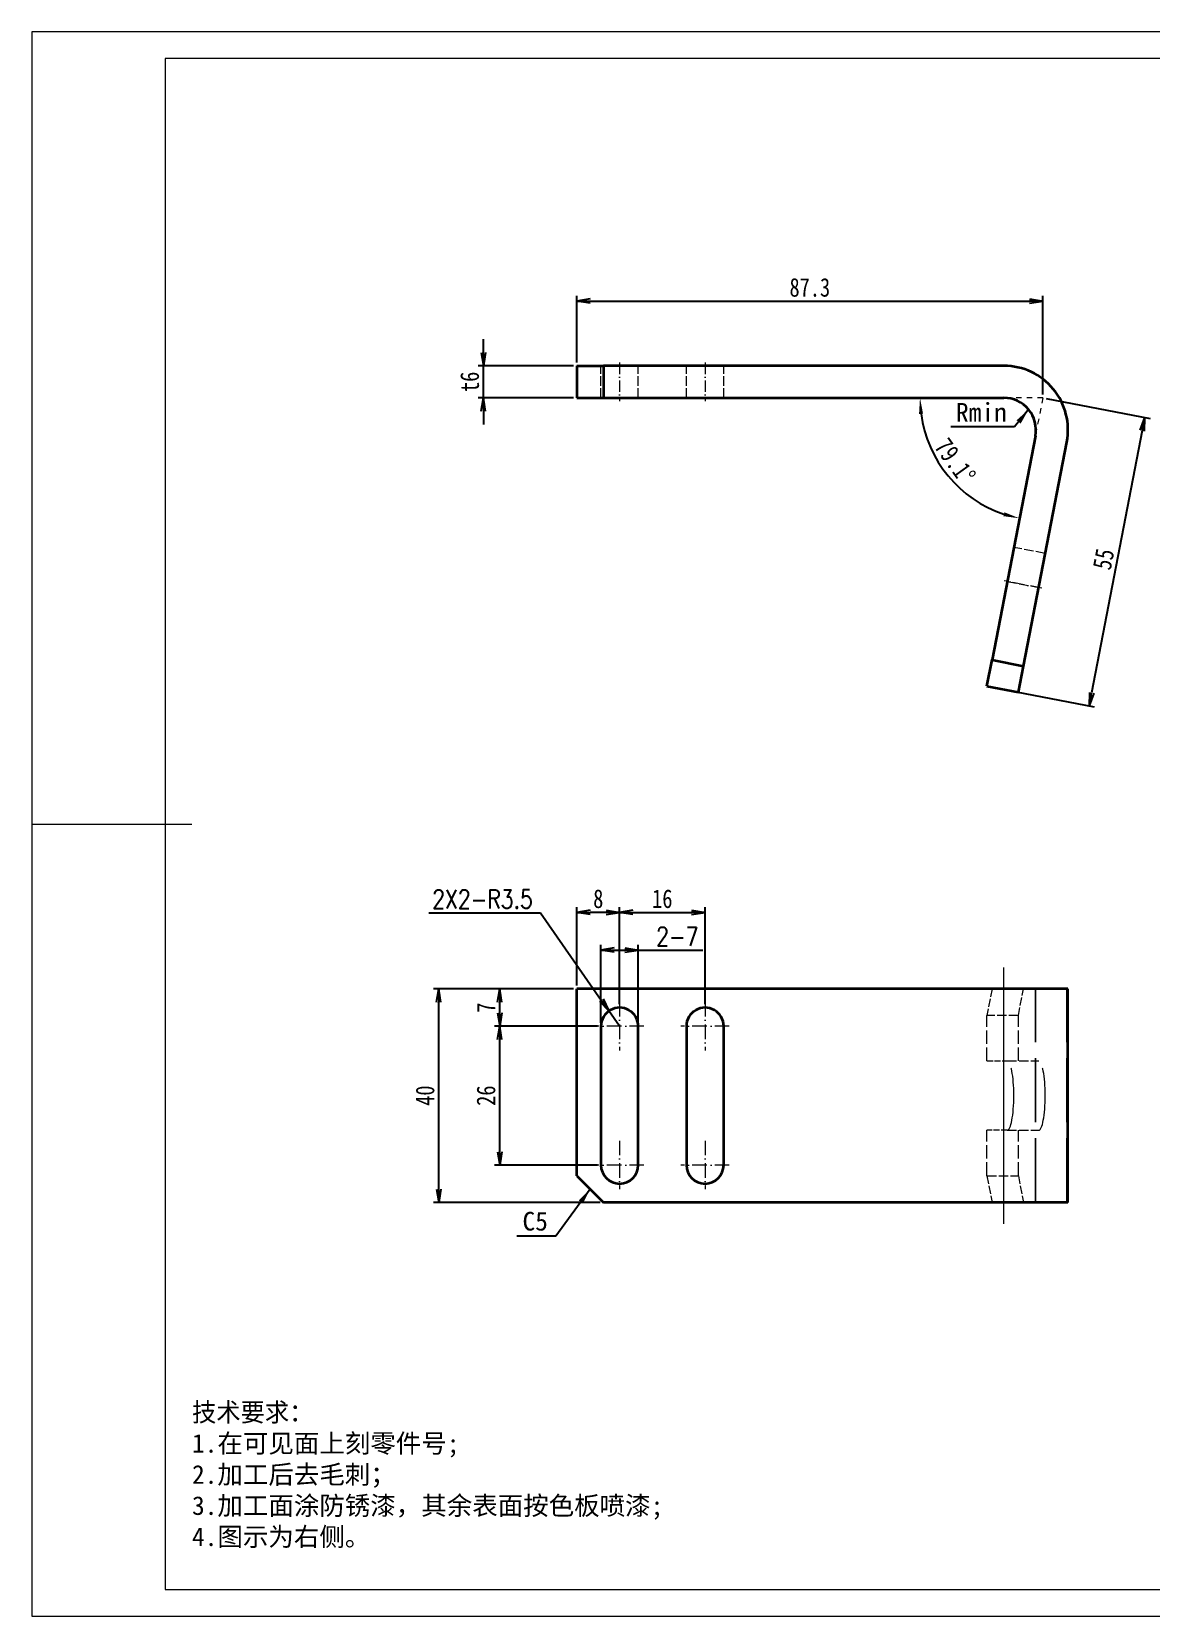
# Model space of a CAD drawing. Header units: millimetres. Extents: x -15766 to 80009, y -9701 to 15159.
# Drawn here: x 1702.3 to 1912, y 13253.7 to 13550.7 of the extents above; entities that cross this region are included whole.
import ezdxf

# ---------------------------------------------------------------- set-up
doc = ezdxf.new("R2010")
doc.units = ezdxf.units.MM
for name, pattern in [('CENTER-HOKUTO_1', [16, 13, -1, 1, -1]), ('DASHDOT', [18.5, 12, -3, 0.5, -3]), ('DASHED', [15, 12, -3]), ('HIDDEN-HOKUTO_1', [2, 1, -1]), ('虚线', [2, 1, -1])]:
    doc.linetypes.add(name, pattern=pattern)
doc.layers.get('DEFPOINTS').update_dxf_attribs({"lineweight": 18})
for name, color, linetype, lineweight in [('AM_7', 2, 'CENTER-HOKUTO_1', 18), ('AM_HID', 1, 'HIDDEN-HOKUTO_1', 18), ('AM_VIS', 7, 'Continuous', 18), ('CDRAFT0', 7, 'Continuous', 18), ('title_frame', 7, 'Continuous', 18), ('word_dim', 9, 'Continuous', 18), ('粗实线层_1', 7, 'Continuous', 15), ('虚线层', 6, '虚线', 18)]:
    doc.layers.add(name, color=color, linetype=linetype, lineweight=lineweight)
doc.styles.add('DIM', font='', dxfattribs={"width": 0.8})
doc.styles.get('DIM').set_extended_font_data('NSimSun')
doc.dimstyles.new('1-1', dxfattribs={"dimtxt": 3.5, "dimasz": 3, "dimexe": 1, "dimexo": 0, "dimgap": 1, "dimtad": 1, "dimdsep": 46, "dimtxsty": 'DIM', "dimblk": '_CAXARROW', "dimcen": 0, "dimdle": 6, "dimclrd": 256, "dimclre": 256, "dimclrt": 3, "dimazin": 2, "dimtfac": 0.707107, "dimtmove": 0, "dimatfit": 3, "dimfxl": 0, "dimfrac": 2, "dimtolj": 1, "dimarcsym": 0})
doc.dimstyles.new('1-1$0', dxfattribs={"dimtxt": 3.5, "dimasz": 2.5, "dimexe": 1, "dimexo": 0.625, "dimgap": 0.8, "dimtad": 1, "dimdsep": 46, "dimtxsty": 'DIM', "dimblk": 'OPEN', "dimcen": 0, "dimdle": 5, "dimclrd": 256, "dimclre": 256, "dimclrt": 3, "dimazin": 3, "dimtfac": 0.5, "dimtmove": 0, "dimatfit": 3, "dimldrblk": 'OPEN', "dimfxl": 0, "dimtolj": 1, "dimarcsym": 0})
doc.dimstyles.new('1-1$4', dxfattribs={"dimtxt": 3.5, "dimasz": 2.5, "dimexe": 1, "dimexo": 0.625, "dimgap": 0.8, "dimtad": 1, "dimtih": 1, "dimtoh": 1, "dimzin": 12, "dimdsep": 46, "dimtxsty": 'DIM', "dimblk": 'OPEN', "dimcen": 0, "dimdle": 5, "dimclrd": 256, "dimclre": 256, "dimclrt": 3, "dimazin": 3, "dimtfac": 0.5, "dimtmove": 0, "dimatfit": 3, "dimldrblk": 'OPEN', "dimfxl": 0, "dimtolj": 1, "dimarcsym": 0})

# ---------------------------------------------------------------- blocks, each defined once
blk = doc.blocks.new('_OPEN')
at = {"color": 0, "linetype": 'ByBlock', "lineweight": -2}
for p, q in [((-1, 0.166667), (0, 0)), ((-1, -0.166667), (0, 0)), ((0, 0), (-1, 0))]:
    blk.add_line(p, q, dxfattribs=at)
blk = doc.blocks.new('*D693')
at = {"layer": 'DEFPOINTS', "color": 0, "transparency": 16777216}
for p in [(1786.9, 13488.11), (1804.43, 13488.11), (1804.43, 13482.11)]:
    blk.add_point(p, dxfattribs=at)
at = {"layer": 'word_dim', "linetype": 'Continuous', "lineweight": -2, "transparency": 16777216}
for p, q in [((1786.9, 13490.61), (1786.9, 13493.11)), ((1803.81, 13488.11), (1785.9, 13488.11)), ((1786.9, 13482.11), (1786.9, 13488.11)), ((1803.81, 13482.11), (1785.9, 13482.11)), ((1786.9, 13479.61), (1786.9, 13477.11))]:
    blk.add_line(p, q, dxfattribs=at)
at = {"layer": 'word_dim', "lineweight": -2, "transparency": 16777216, "xscale": 2.5, "yscale": 2.5, "zscale": 2.5}
for p, rotation in [((1786.9, 13488.11), 270), ((1786.9, 13482.11), 90)]:
    blk.add_blockref('_OPEN', p, dxfattribs=dict(at, rotation=rotation))
at = {"layer": 'word_dim', "color": 3, "transparency": 16777216, "insert": (1784.35, 13485.11), "char_height": 3.5, "attachment_point": 5, "rotation": 90, "style": 'DIM'}
blk.add_mtext('\\A1;t6', dxfattribs=at)
blk = doc.blocks.new('*D694')
at = {"layer": 'DEFPOINTS', "color": 0, "transparency": 16777216}
for p in [(1891.71, 13482.11), (1881.26, 13428.06), (1900.38, 13424.37)]:
    blk.add_point(p, dxfattribs=at)
at = {"layer": 'word_dim', "linetype": 'Continuous', "lineweight": -2, "transparency": 16777216}
for p, q in [((1892.32, 13481.99), (1911.81, 13478.22)), ((1910.35, 13475.96), (1900.85, 13426.82)), ((1881.87, 13427.95), (1901.36, 13424.18))]:
    blk.add_line(p, q, dxfattribs=at)
at = {"layer": 'word_dim', "lineweight": -2, "transparency": 16777216, "xscale": 2.5, "yscale": 2.5, "zscale": 2.5}
for p, rotation in [((1910.83, 13478.41), 79.05956784440801), ((1900.38, 13424.37), 259.059567844408)]:
    blk.add_blockref('_OPEN', p, dxfattribs=dict(at, rotation=rotation))
at = {"layer": 'word_dim', "color": 3, "transparency": 16777216, "insert": (1903.1, 13451.87), "char_height": 3.5, "attachment_point": 5, "rotation": 79.0596, "style": 'DIM'}
blk.add_mtext('\\A1;55', dxfattribs=at)
blk = doc.blocks.new('*D695')
at = {"layer": 'DEFPOINTS', "color": 0, "transparency": 16777216}
for p in [(1891.71, 13500.24), (1804.43, 13488.11), (1891.71, 13482.11)]:
    blk.add_point(p, dxfattribs=at)
at = {"layer": 'word_dim', "linetype": 'Continuous', "lineweight": -2, "transparency": 16777216}
for p, q in [((1804.43, 13488.73), (1804.43, 13501.24)), ((1806.93, 13500.24), (1889.21, 13500.24)), ((1891.71, 13482.73), (1891.71, 13501.24))]:
    blk.add_line(p, q, dxfattribs=at)
at = {"layer": 'word_dim', "lineweight": -2, "transparency": 16777216, "xscale": 2.5, "yscale": 2.5, "zscale": 2.5, "rotation": 180}
blk.add_blockref('_OPEN', (1804.43, 13500.24), dxfattribs=at)
at = {"layer": 'word_dim', "lineweight": -2, "transparency": 16777216, "xscale": 2.5, "yscale": 2.5, "zscale": 2.5}
blk.add_blockref('_OPEN', (1891.71, 13500.24), dxfattribs=at)
at = {"layer": 'word_dim', "color": 3, "transparency": 16777216, "insert": (1848.07, 13502.79), "char_height": 3.5, "attachment_point": 5, "style": 'DIM'}
blk.add_mtext('\\A1;87.3', dxfattribs=at)
blk = doc.blocks.new('_CAXARROW')
blk.add_hatch(color=0).paths.add_polyline_path([(0, 0), (-1, 0.125), (-1, -0.125)], flags=0)
blk = doc.blocks.new('*D696')
at = {"layer": 'DEFPOINTS', "color": 0, "transparency": 16777216}
for p in [(1809.43, 13482.11), (1891.71, 13482.11), (1891.71, 13482.11), (1877.77, 13463.81), (1882.21, 13432.97)]:
    blk.add_point(p, dxfattribs=at)
at = {"layer": 'word_dim', "linetype": 'Continuous', "lineweight": -2, "transparency": 16777216}
blk.add_arc((1891.71, 13482.11), 22.99, 187.481, 251.5783, dxfattribs=at)
at = {"layer": 'word_dim', "lineweight": -2, "transparency": 16777216, "xscale": 3, "yscale": 3, "zscale": 3}
for p, rotation in [((1868.71, 13482.11), 93.74052333092969), ((1887.34, 13459.53), 345.3187957429649)]:
    blk.add_blockref('_CAXARROW', p, dxfattribs=dict(at, rotation=rotation))
at = {"layer": 'word_dim', "color": 3, "transparency": 16777216, "insert": (1875.28, 13470.27), "char_height": 3.5, "attachment_point": 5, "rotation": 305.7692, "style": 'DIM'}
blk.add_mtext('\\A1;79.1°', dxfattribs=at)
blk = doc.blocks.new('*D697')
at = {"layer": 'DEFPOINTS', "color": 0, "transparency": 16777216}
for p in [(1778.54, 13371.32), (1804.43, 13371.32), (1809.43, 13331.32)]:
    blk.add_point(p, dxfattribs=at)
at = {"layer": 'word_dim', "linetype": 'Continuous', "lineweight": -2, "transparency": 16777216}
for p, q in [((1803.81, 13371.32), (1777.54, 13371.32)), ((1778.54, 13333.82), (1778.54, 13368.82)), ((1808.81, 13331.32), (1777.54, 13331.32))]:
    blk.add_line(p, q, dxfattribs=at)
at = {"layer": 'word_dim', "lineweight": -2, "transparency": 16777216, "xscale": 2.5, "yscale": 2.5, "zscale": 2.5}
for p, rotation in [((1778.54, 13371.32), 90), ((1778.54, 13331.32), 270)]:
    blk.add_blockref('_OPEN', p, dxfattribs=dict(at, rotation=rotation))
at = {"layer": 'word_dim', "color": 3, "transparency": 16777216, "insert": (1775.99, 13351.32), "char_height": 3.5, "attachment_point": 5, "rotation": 90, "style": 'DIM'}
blk.add_mtext('\\A1;40', dxfattribs=at)
blk = doc.blocks.new('*D698')
at = {"layer": 'DEFPOINTS', "color": 0, "transparency": 16777216}
for p in [(1789.96, 13371.32), (1804.43, 13371.32), (1808.93, 13364.32)]:
    blk.add_point(p, dxfattribs=at)
at = {"layer": 'word_dim', "linetype": 'Continuous', "lineweight": -2, "transparency": 16777216}
for p, q in [((1803.81, 13371.32), (1788.96, 13371.32)), ((1789.96, 13366.82), (1789.96, 13368.82)), ((1808.31, 13364.32), (1788.96, 13364.32))]:
    blk.add_line(p, q, dxfattribs=at)
at = {"layer": 'word_dim', "lineweight": -2, "transparency": 16777216, "xscale": 2.5, "yscale": 2.5, "zscale": 2.5}
for p, rotation in [((1789.96, 13371.32), 90), ((1789.96, 13364.32), 270)]:
    blk.add_blockref('_OPEN', p, dxfattribs=dict(at, rotation=rotation))
at = {"layer": 'word_dim', "color": 3, "transparency": 16777216, "insert": (1787.41, 13367.82), "char_height": 3.5, "attachment_point": 5, "rotation": 90, "style": 'DIM'}
blk.add_mtext('\\A1;7', dxfattribs=at)
blk = doc.blocks.new('*D699')
at = {"layer": 'DEFPOINTS', "color": 0, "transparency": 16777216}
for p in [(1789.96, 13364.32), (1808.93, 13364.32), (1808.93, 13338.32)]:
    blk.add_point(p, dxfattribs=at)
at = {"layer": 'word_dim', "linetype": 'Continuous', "lineweight": -2, "transparency": 16777216}
for p, q in [((1808.31, 13364.32), (1788.96, 13364.32)), ((1789.96, 13340.82), (1789.96, 13361.82)), ((1808.31, 13338.32), (1788.96, 13338.32))]:
    blk.add_line(p, q, dxfattribs=at)
at = {"layer": 'word_dim', "lineweight": -2, "transparency": 16777216, "xscale": 2.5, "yscale": 2.5, "zscale": 2.5}
for p, rotation in [((1789.96, 13364.32), 90), ((1789.96, 13338.32), 270)]:
    blk.add_blockref('_OPEN', p, dxfattribs=dict(at, rotation=rotation))
at = {"layer": 'word_dim', "color": 3, "transparency": 16777216, "insert": (1787.41, 13351.32), "char_height": 3.5, "attachment_point": 5, "rotation": 90, "style": 'DIM'}
blk.add_mtext('\\A1;26', dxfattribs=at)
blk = doc.blocks.new('*D700')
at = {"layer": 'DEFPOINTS', "color": 0, "transparency": 16777216}
for p in [(1804.43, 13385.66), (1804.43, 13371.32), (1812.43, 13367.82)]:
    blk.add_point(p, dxfattribs=at)
at = {"layer": 'word_dim', "linetype": 'Continuous', "lineweight": -2, "transparency": 16777216}
for p, q in [((1804.43, 13371.95), (1804.43, 13386.66)), ((1812.43, 13368.45), (1812.43, 13386.66)), ((1809.93, 13385.66), (1806.93, 13385.66))]:
    blk.add_line(p, q, dxfattribs=at)
at = {"layer": 'word_dim', "lineweight": -2, "transparency": 16777216, "xscale": 2.5, "yscale": 2.5, "zscale": 2.5, "rotation": 180}
blk.add_blockref('_OPEN', (1804.43, 13385.66), dxfattribs=at)
at = {"layer": 'word_dim', "lineweight": -2, "transparency": 16777216, "xscale": 2.5, "yscale": 2.5, "zscale": 2.5}
blk.add_blockref('_OPEN', (1812.43, 13385.66), dxfattribs=at)
at = {"layer": 'word_dim', "color": 3, "transparency": 16777216, "insert": (1808.43, 13388.21), "char_height": 3.5, "attachment_point": 5, "style": 'DIM'}
blk.add_mtext('\\A1;8', dxfattribs=at)
blk = doc.blocks.new('*D701')
at = {"layer": 'DEFPOINTS', "color": 0, "transparency": 16777216}
for p in [(1828.43, 13385.66), (1812.43, 13367.82), (1828.43, 13367.82)]:
    blk.add_point(p, dxfattribs=at)
at = {"layer": 'word_dim', "linetype": 'Continuous', "lineweight": -2, "transparency": 16777216}
for p, q in [((1812.43, 13368.45), (1812.43, 13386.66)), ((1828.43, 13368.45), (1828.43, 13386.66)), ((1814.93, 13385.66), (1825.93, 13385.66))]:
    blk.add_line(p, q, dxfattribs=at)
at = {"layer": 'word_dim', "lineweight": -2, "transparency": 16777216, "xscale": 2.5, "yscale": 2.5, "zscale": 2.5, "rotation": 180}
blk.add_blockref('_OPEN', (1812.43, 13385.66), dxfattribs=at)
at = {"layer": 'word_dim', "lineweight": -2, "transparency": 16777216, "xscale": 2.5, "yscale": 2.5, "zscale": 2.5}
blk.add_blockref('_OPEN', (1828.43, 13385.66), dxfattribs=at)
at = {"layer": 'word_dim', "color": 3, "transparency": 16777216, "insert": (1820.43, 13388.21), "char_height": 3.5, "attachment_point": 5, "style": 'DIM'}
blk.add_mtext('\\A1;16', dxfattribs=at)
blk = doc.blocks.new('*D702')
at = {"layer": 'DEFPOINTS', "color": 0, "transparency": 16777216}
for p in [(1810.43, 13367.19), (1812.43, 13364.32)]:
    blk.add_point(p, dxfattribs=at)
at = {"layer": 'word_dim', "linetype": 'Continuous', "lineweight": -2, "transparency": 16777216}
for p, q in [((1776.67, 13385.61), (1797.6, 13385.61)), ((1797.6, 13385.61), (1809, 13369.24)), ((1812.43, 13364.32), (1810.43, 13367.19))]:
    blk.add_line(p, q, dxfattribs=at)
at = {"layer": 'word_dim', "lineweight": -2, "transparency": 16777216, "xscale": 2.5, "yscale": 2.5, "zscale": 2.5, "rotation": 304.8666947389745}
blk.add_blockref('_OPEN', (1810.43, 13367.19), dxfattribs=at)
at = {"layer": 'word_dim', "color": 3, "transparency": 16777216, "insert": (1786.74, 13388.16), "char_height": 3.5, "attachment_point": 5, "style": 'DIM'}
blk.add_mtext('\\A1;{\\Fromans,bigfont|c134;2X2-R3.5}', dxfattribs=at)
blk = doc.blocks.new('*X609')
at = {"layer": 'CDRAFT0'}
for p, q in [((420, 297), (0, 297)), ((0, 297), (0, 0)), ((0, 0), (420, 0))]:
    blk.add_line(p, q, dxfattribs=at)
at = {"layer": '粗实线层_1'}
for p, q in [((415, 292), (25, 292)), ((25, 292), (25, 5)), ((0, 148.5), (30, 148.5)), ((25, 5), (415, 5))]:
    blk.add_line(p, q, dxfattribs=at)
blk = doc.blocks.new('*D843')
at = {"layer": 'DEFPOINTS', "color": 0, "transparency": 16777216}
for p in [(1815.93, 13378.6), (1808.93, 13364.32), (1815.93, 13364.32)]:
    blk.add_point(p, dxfattribs=at)
at = {"layer": 'word_dim', "linetype": 'Continuous', "lineweight": -2, "transparency": 16777216}
for p, q in [((1808.93, 13364.95), (1808.93, 13379.6)), ((1811.43, 13378.6), (1813.43, 13378.6)), ((1815.93, 13364.95), (1815.93, 13379.6)), ((1815.93, 13378.6), (1828.03, 13378.6))]:
    blk.add_line(p, q, dxfattribs=at)
at = {"layer": 'word_dim', "lineweight": -2, "transparency": 16777216, "xscale": 2.5, "yscale": 2.5, "zscale": 2.5, "rotation": 180}
blk.add_blockref('_OPEN', (1808.93, 13378.6), dxfattribs=at)
at = {"layer": 'word_dim', "lineweight": -2, "transparency": 16777216, "xscale": 2.5, "yscale": 2.5, "zscale": 2.5}
blk.add_blockref('_OPEN', (1815.93, 13378.6), dxfattribs=at)
at = {"layer": 'word_dim', "color": 3, "transparency": 16777216, "insert": (1823.23, 13381.15), "char_height": 3.5, "attachment_point": 5, "style": 'DIM'}
blk.add_mtext('\\A1;{\\Fromans,bigfont|c134;2-7}', dxfattribs=at)

msp = doc.modelspace()

# ---------------------------------------------------------------- linework, layer by layer
at = {"layer": 'AM_7', "linetype": 'DASHDOT', "lineweight": 13, "ltscale": 0.180014}
for p, q in [((1812.43428, 13488.70634), (1812.43428, 13481.50578)), ((1828.43428, 13488.70634), (1828.43428, 13481.50578))]:
    msp.add_line(p, q, dxfattribs=at)
at = {"layer": 'AM_7', "linetype": 'DASHDOT', "lineweight": 13, "ltscale": 0.180005}
msp.add_line((1891.53462, 13446.44841), (1884.46529, 13447.81486), dxfattribs=at)
at = {"layer": 'AM_7', "linetype": 'DASHDOT', "lineweight": 13}
msp.add_line((1884.43428, 13327.32082), (1884.43428, 13375.32082), dxfattribs=at)
at = {"layer": 'AM_7', "linetype": 'DASHDOT', "lineweight": 13, "ltscale": 0.227499}
for p, q in [((1812.43428, 13368.87075), (1812.43428, 13359.77078)), ((1828.43428, 13368.87075), (1828.43428, 13359.77078)), ((1812.43428, 13342.87075), (1812.43428, 13333.77078)), ((1828.43428, 13342.87075), (1828.43428, 13333.77078))]:
    msp.add_line(p, q, dxfattribs=at)
at = {"layer": 'AM_7', "linetype": 'DASHDOT', "lineweight": 13, "ltscale": 0.227502}
for p, q in [((1816.98433, 13364.32082), (1807.88423, 13364.32082)), ((1832.98433, 13364.32082), (1823.88423, 13364.32082)), ((1816.98433, 13338.32082), (1807.88423, 13338.32082)), ((1832.98433, 13338.32082), (1823.88423, 13338.32082))]:
    msp.add_line(p, q, dxfattribs=at)
at = {"layer": 'AM_HID', "linetype": 'DASHED', "lineweight": 13, "ltscale": 0.15}
for p, q in [((1808.93428, 13482.10624), (1808.93428, 13488.10624)), ((1815.93428, 13482.10624), (1815.93428, 13488.10624)), ((1824.93428, 13482.10624), (1824.93428, 13488.10624)), ((1831.93428, 13482.10624), (1831.93428, 13488.10624))]:
    msp.add_line(p, q, dxfattribs=at)
at = {"layer": 'AM_HID', "linetype": 'DASHED', "lineweight": 13, "ltscale": 0.150004}
for p, q in [((1892.17915, 13452.94413), (1886.28804, 13454.08281)), ((1888.09859, 13431.83488), (1882.20748, 13432.97367))]:
    msp.add_line(p, q, dxfattribs=at)
at = {"layer": 'AM_HID', "linetype": 'DASHED', "lineweight": 13, "ltscale": 0.149998}
msp.add_line((1885.0544, 13447.70097), (1890.94527, 13446.5623), dxfattribs=at)
msp.add_line((1885.0544, 13447.70097), (1890.94527, 13446.5623), dxfattribs=at)
at = {"layer": 'AM_HID', "linetype": 'DASHED', "lineweight": 13, "ltscale": 0.12723}
for p, q in [((1882.20748, 13371.32082), (1881.25874, 13366.32082)), ((1881.25874, 13336.32082), (1882.20748, 13331.32082))]:
    msp.add_line(p, q, dxfattribs=at)
at = {"layer": 'AM_HID', "linetype": 'DASHED', "lineweight": 13}
for p, q in [((1884.43428, 13331.32082), (1884.43428, 13371.32082)), ((1890.32515, 13331.32082), (1890.32515, 13371.32082)), ((1890.43428, 13331.32082), (1890.43428, 13371.32082)), ((1896.21626, 13331.32082), (1896.21626, 13371.32082))]:
    msp.add_line(p, q, dxfattribs=at)
at = {"layer": 'AM_HID', "linetype": 'DASHED', "lineweight": 13, "ltscale": 0.127231}
for p, q in [((1887.14961, 13366.32082), (1888.09859, 13371.32082)), ((1887.14961, 13336.32082), (1888.09859, 13331.32082))]:
    msp.add_line(p, q, dxfattribs=at)
at = {"layer": 'AM_HID', "linetype": 'DASHED', "lineweight": 13, "ltscale": 0.147272}
for p, q in [((1887.14961, 13366.32082), (1881.25874, 13366.32082)), ((1885.0544, 13357.82082), (1890.94527, 13357.82082)), ((1885.0544, 13344.82082), (1890.94527, 13344.82082)), ((1881.25874, 13336.32082), (1887.14961, 13336.32082))]:
    msp.add_line(p, q, dxfattribs=at)
at = {"layer": 'AM_HID', "linetype": 'DASHED', "lineweight": 13, "ltscale": 0.2125}
for p, q in [((1881.25874, 13357.82082), (1881.25874, 13366.32082)), ((1887.14961, 13357.82082), (1887.14961, 13366.32082)), ((1881.25874, 13336.32082), (1881.25874, 13344.82082)), ((1887.14961, 13336.32082), (1887.14961, 13344.82082))]:
    msp.add_line(p, q, dxfattribs=at)
at = {"layer": 'AM_HID', "linetype": 'DASHED', "lineweight": 13, "ltscale": 0.094891}
for p, q in [((1881.25874, 13357.82082), (1885.0544, 13357.82082)), ((1885.0544, 13344.82082), (1881.25874, 13344.82082))]:
    msp.add_line(p, q, dxfattribs=at)
at = {"layer": 'AM_HID', "linetype": 'DASHED', "lineweight": 13}
for centre in [(1885.0544, 13351.32082), (1890.94527, 13351.32082)]:
    msp.add_ellipse(centre, major_axis=(0, 6.5), ratio=0.189791, start_param=3.141592654, end_param=6.283185307, dxfattribs=at)
at = {"layer": 'AM_VIS', "lineweight": 35}
for p, q in [((1804.43428, 13488.10624), (1804.43428, 13482.10624)), ((1804.43428, 13488.10624), (1809.43428, 13488.10624)), ((1884.43428, 13488.10624), (1809.43428, 13488.10624)), ((1809.43428, 13488.10624), (1809.43428, 13482.10624)), ((1804.43428, 13482.10624), (1809.43428, 13482.10624)), ((1809.43428, 13482.10624), (1884.43428, 13482.10624)), ((1890.33137, 13474.99972), (1882.20748, 13432.97367)), ((1888.09859, 13431.83488), (1896.21626, 13473.82878)), ((1881.25874, 13428.06449), (1882.20748, 13432.97367)), ((1882.20748, 13432.97367), (1888.09859, 13431.83488)), ((1887.14961, 13426.92582), (1888.09859, 13431.83488)), ((1881.25874, 13428.06449), (1887.14961, 13426.92582)), ((1884.43428, 13371.32082), (1804.43428, 13371.32082)), ((1804.43428, 13336.32082), (1804.43428, 13371.32082)), ((1896.43428, 13371.32082), (1884.43428, 13371.32082)), ((1896.43428, 13331.32082), (1896.43428, 13371.32082)), ((1808.93428, 13364.32082), (1808.93428, 13338.32082)), ((1815.93428, 13338.32082), (1815.93428, 13364.32082)), ((1824.93428, 13364.32082), (1824.93428, 13338.32082)), ((1831.93428, 13338.32082), (1831.93428, 13364.32082)), ((1804.43428, 13336.32082), (1809.43428, 13331.32082)), ((1884.43428, 13331.32082), (1809.43428, 13331.32082)), ((1896.43428, 13331.32082), (1884.43428, 13331.32082))]:
    msp.add_line(p, q, dxfattribs=at)
at = {"layer": 'AM_VIS', "lineweight": 13}
msp.add_line((1884.43428, 13331.32082), (1884.43428, 13371.32082), dxfattribs=at)
at = {"layer": 'AM_VIS', "lineweight": 35}
for centre, radius, start, end in [((1884.43428, 13476.10624), 12, 349.059401, 90.000003), ((1884.43428, 13476.10624), 6, 349.059401, 90.000003), ((1812.43428, 13364.32082), 3.5, 359.999987, 179.999991), ((1828.43428, 13364.32082), 3.5, 359.999987, 179.999991), ((1812.43428, 13338.32082), 3.5, 179.999991, 359.999987), ((1828.43428, 13338.32082), 3.5, 179.999991, 359.999987)]:
    msp.add_arc(centre, radius, start, end, dxfattribs=at)
at = {"layer": '虚线层'}
for q in [(1884.43428, 13482.10624), (1890.33137, 13474.99972)]:
    msp.add_line((1891.7051, 13482.10624), q, dxfattribs=at)

# ---------------------------------------------------------------- block references
at = {"layer": 'title_frame'}
msp.add_blockref('*X609', (1702.28225, 13253.73384), dxfattribs=at)

# ---------------------------------------------------------------- texts
at = {"layer": 'word_dim', "color": 3, "char_height": 3.5, "attachment_point": 9}
for s, insert in [('\\A1;Rmin', (1884.96959, 13477.64282)), ('\\A1;C5', (1798.99963, 13325.97712))]:
    msp.add_mtext(s, dxfattribs=dict(at, insert=insert))
at = {"layer": 'word_dim', "linetype": 'Continuous', "ltscale": 4, "insert": (1732.31663, 13293.73936), "char_height": 3.5, "width": 139.6035818, "attachment_point": 1}
msp.add_mtext('{\\C3;技术要求：\\P\\fNSimSun|b0|i0|c134|p49;1\\fSimSun|b0|i0|c134|p49;.在可见面上刻零件号;\\P2.加工后去毛刺；\\P3.加工面涂防锈漆，其余表面按色板喷漆;\\P\\fNSimSun|b0|i0|c134|p49;4\\fSimSun|b0|i0|c134|p49;.图示为右侧。         }', dxfattribs=at)

# ---------------------------------------------------------------- dimensions: what is measured, and where the dimension line sits
at = {"layer": 'word_dim'}
dim = msp.add_linear_dim(base=(1891.7051, 13500.23508), p1=(1804.43428, 13488.10624), p2=(1891.7051, 13482.10624), dimstyle='1-1$0', override={"dimdec": 1}, dxfattribs=at)
dim.commit()
dim.dimension.update_dxf_attribs({"geometry": '*D695', "text_midpoint": (1848.06969, 13502.78508)})
dim = msp.add_linear_dim(base=(1786.89704, 13488.10624), p1=(1804.43428, 13482.10624), p2=(1804.43428, 13488.10624), angle=90, dimstyle='1-1$0', override={"dimpost": 't<>'}, dxfattribs=at)
dim.commit()
dim.dimension.update_dxf_attribs({"geometry": '*D693', "text_midpoint": (1784.34704, 13485.10624)})
dim = msp.add_angular_dim_2l(base=(1877.77377, 13463.81464), line1=((1891.7051, 13482.10624), (1882.20748, 13432.97367)), line2=((1809.43428, 13482.10624), (1891.7051, 13482.10624)), dimstyle='1-1', override={"dimadec": 1}, dxfattribs=at)
dim.commit()
dim.dimension.update_dxf_attribs({"geometry": '*D696', "text_midpoint": (1873.04933, 13468.6665), "dimtype": 162})
dim = msp.add_aligned_dim(p1=(1891.7051, 13482.10624), p2=(1881.25874, 13428.06449), distance=19.47562, dimstyle='1-1$0', override={"dimdec": 1}, dxfattribs=at)
dim.commit()
dim.dimension.update_dxf_attribs({"geometry": '*D694', "text_midpoint": (1903.09992, 13451.87308)})
dim = msp.add_radius_dim(center=(1812.43428, 13364.32082), mpoint=(1810.43344, 13367.19252), text='{\\Fromans,bigfont|c134;2X2-<>}', dimstyle='1-1$4', dxfattribs=at)
dim.commit()
dim.dimension.update_dxf_attribs({"geometry": '*D702', "text_midpoint": (1786.73573, 13385.6082), "dimtype": 164})
for base, p2, picture, middle in [((1804.43428, 13385.66354), (1804.43428, 13371.32082), '*D700', (1808.43428, 13388.21354)), ((1828.43428, 13385.66354), (1828.43428, 13367.82082), '*D701', (1820.43428, 13388.21354))]:
    dim = msp.add_linear_dim(base=base, p1=(1812.43428, 13367.82082), p2=p2, dimstyle='1-1$0', dxfattribs=at)
    dim.commit()
    dim.dimension.update_dxf_attribs({"geometry": picture, "text_midpoint": middle})
dim = msp.add_linear_dim(base=(1815.93428, 13378.60009), p1=(1808.93428, 13364.32082), p2=(1815.93428, 13364.32082), text='{\\Fromans,bigfont|c134;2-<>}', dimstyle='1-1$0', dxfattribs=at)
dim.commit()
dim.dimension.update_dxf_attribs({"geometry": '*D843', "text_midpoint": (1823.23428, 13381.15009)})
for base, p1, p2, picture, middle in [((1778.5402, 13371.32082), (1809.43428, 13331.32082), (1804.43428, 13371.32082), '*D697', (1775.9902, 13351.32082)), ((1789.96185, 13371.32082), (1808.93428, 13364.32082), (1804.43428, 13371.32082), '*D698', (1787.41185, 13367.82082)), ((1789.96185, 13364.32082), (1808.93428, 13338.32082), (1808.93428, 13364.32082), '*D699', (1787.41185, 13351.32082))]:
    dim = msp.add_linear_dim(base=base, p1=p1, p2=p2, angle=90, dimstyle='1-1$0', dxfattribs=at)
    dim.commit()
    dim.dimension.update_dxf_attribs({"geometry": picture, "text_midpoint": middle})

# ---------------------------------------------------------------- leaders
at = {"layer": 'word_dim', "annotation_type": 0, "has_hookline": 1, "hookline_direction": 1}
for points, text_width in [([(1889.06205, 13479.92511), (1886.43096, 13476.64282), (1885.96959, 13476.64282)], 10.5), ([(1806.93428, 13333.82082), (1800.46117, 13324.97712), (1799.99963, 13324.97712)], 5.83333)]:
    msp.add_leader(points, dimstyle='1-1', override={"dimgap": 1, "dimtad": 1}, dxfattribs=dict(at, text_width=text_width))

doc.saveas('drawing.dxf')
